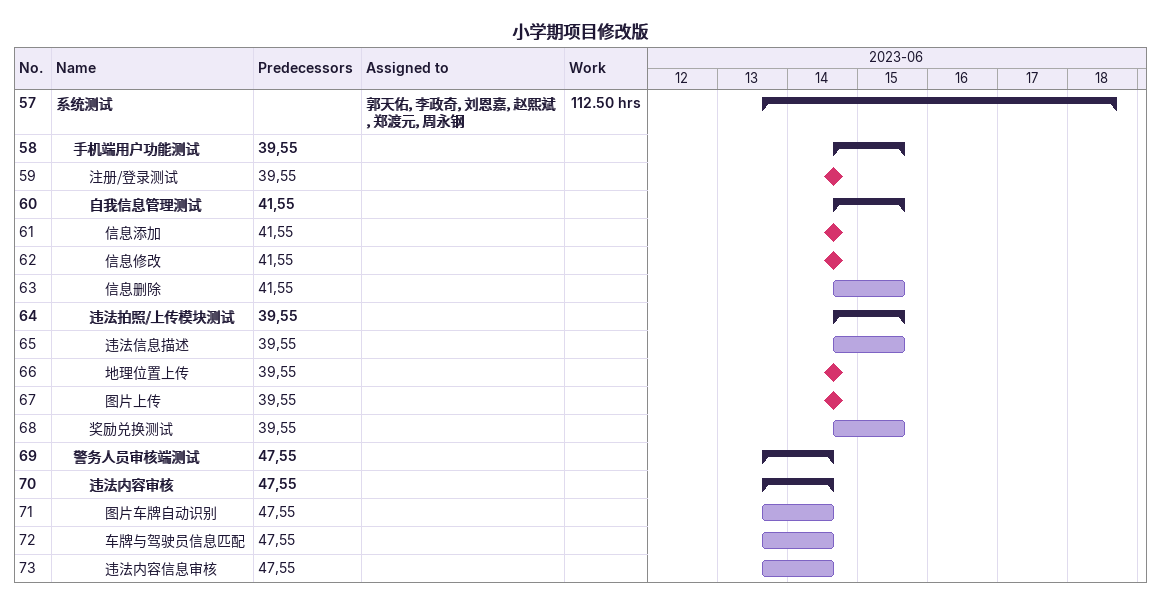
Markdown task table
小学期项目修改版

| ID | Level | Task | Start | Finish | Predecessors | Resources | Work (h) |
|---|---|---|---|---|---|---|---|
| 57 | 1 | **系统测试** | 2023-06-13 | 2023-06-18 |  | 郭天佑, 李政奇, 刘恩嘉, 赵熙斌, 郑渡元, 周永钢 | 112.50 |
| 58 | 2 | **手机端用户功能测试** | 2023-06-14 | 2023-06-15 | 39, 55 |  |  |
| 59 | 3 | 注册/登录测试 (milestone) | 2023-06-14 | 2023-06-14 | 39, 55 |  |  |
| 60 | 3 | **自我信息管理测试** | 2023-06-14 | 2023-06-15 | 41, 55 |  |  |
| 61 | 4 | 信息添加 (milestone) | 2023-06-14 | 2023-06-14 | 41, 55 |  |  |
| 62 | 4 | 信息修改 (milestone) | 2023-06-14 | 2023-06-14 | 41, 55 |  |  |
| 63 | 4 | 信息删除 | 2023-06-14 | 2023-06-15 | 41, 55 |  |  |
| 64 | 3 | **违法拍照/上传模块测试** | 2023-06-14 | 2023-06-15 | 39, 55 |  |  |
| 65 | 4 | 违法信息描述 | 2023-06-14 | 2023-06-15 | 39, 55 |  |  |
| 66 | 4 | 地理位置上传 (milestone) | 2023-06-14 | 2023-06-14 | 39, 55 |  |  |
| 67 | 4 | 图片上传 (milestone) | 2023-06-14 | 2023-06-14 | 39, 55 |  |  |
| 68 | 3 | 奖励兑换测试 | 2023-06-14 | 2023-06-15 | 39, 55 |  |  |
| 69 | 2 | **警务人员审核端测试** | 2023-06-13 | 2023-06-14 | 47, 55 |  |  |
| 70 | 3 | **违法内容审核** | 2023-06-13 | 2023-06-14 | 47, 55 |  |  |
| 71 | 4 | 图片车牌自动识别 | 2023-06-13 | 2023-06-14 | 47, 55 |  |  |
| 72 | 4 | 车牌与驾驶员信息匹配 | 2023-06-13 | 2023-06-14 | 47, 55 |  |  |
| 73 | 4 | 违法内容信息审核 | 2023-06-13 | 2023-06-14 | 47, 55 |  |  |
